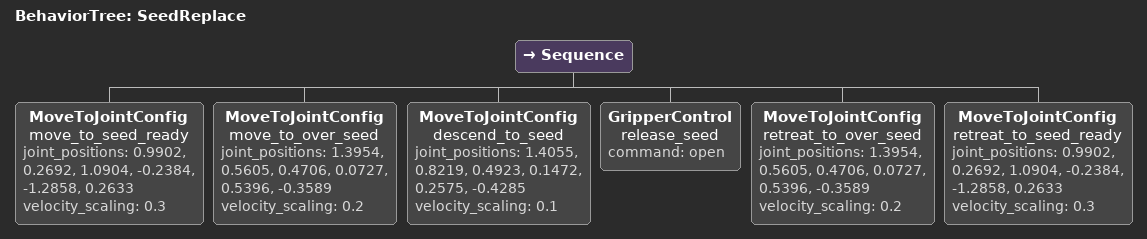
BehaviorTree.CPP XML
<root BTCPP_format="4" main_tree_to_execute="SeedReplace">
  <BehaviorTree ID="SeedReplace">
    <Sequence>
      <!-- Approach: seed ready → over seed → grasp position (holding seed) -->
      <MoveToJointConfig name="move_to_seed_ready"
                         joint_positions="0.9902, 0.2692, 1.0904, -0.2384, -1.2858, 0.2633"
                         velocity_scaling="0.3"/>

      <MoveToJointConfig name="move_to_over_seed"
                         joint_positions="1.3954, 0.5605, 0.4706, 0.0727, 0.5396, -0.3589"
                         velocity_scaling="0.2"/>

      <MoveToJointConfig name="descend_to_seed"
                         joint_positions="1.4055, 0.8219, 0.4923, 0.1472, 0.2575, -0.4285"
                         velocity_scaling="0.1"/>

      <!-- Release -->
      <GripperControl name="release_seed" command="open"/>

      <!-- Retreat: reverse through positions -->
      <MoveToJointConfig name="retreat_to_over_seed"
                         joint_positions="1.3954, 0.5605, 0.4706, 0.0727, 0.5396, -0.3589"
                         velocity_scaling="0.2"/>

      <MoveToJointConfig name="retreat_to_seed_ready"
                         joint_positions="0.9902, 0.2692, 1.0904, -0.2384, -1.2858, 0.2633"
                         velocity_scaling="0.3"/>
    </Sequence>
  </BehaviorTree>
</root>
